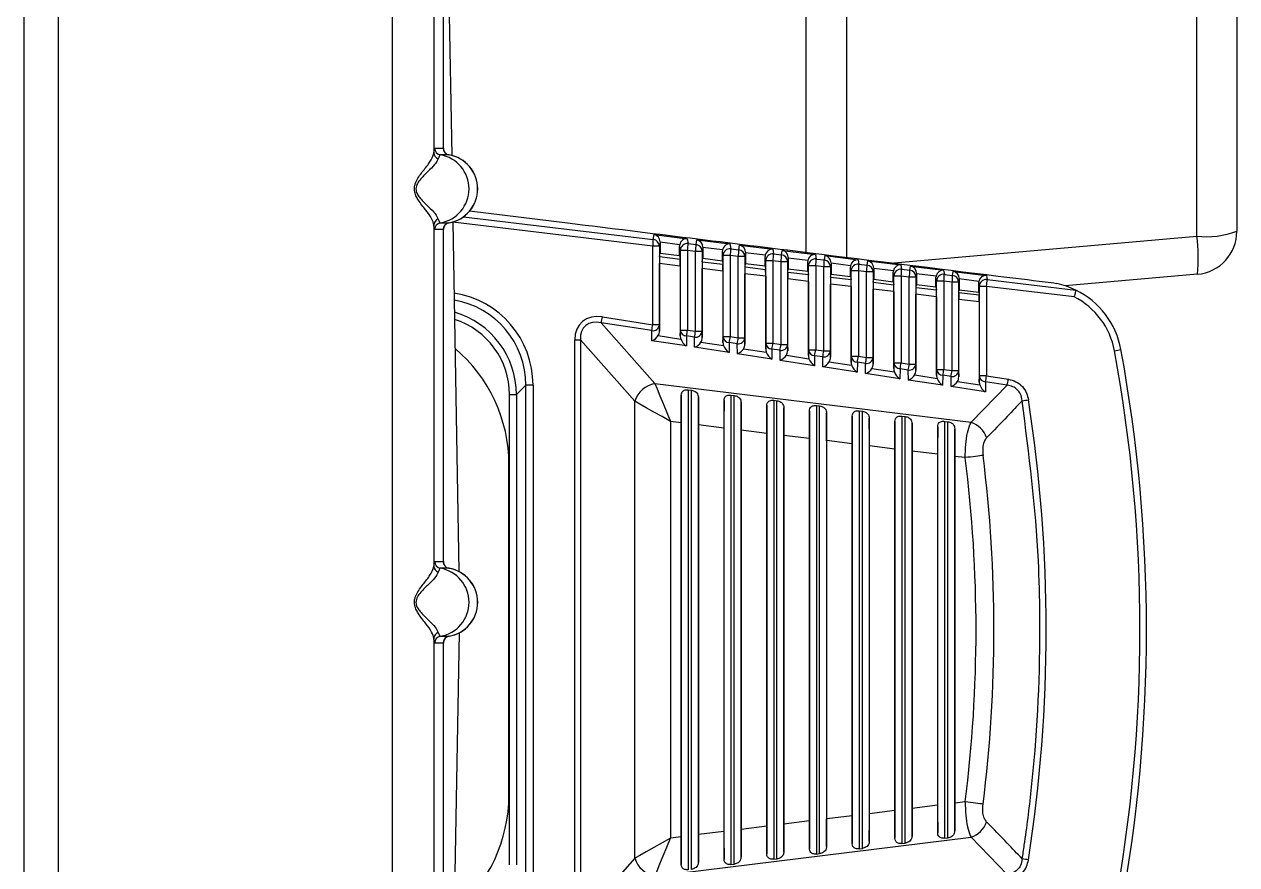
# Model space of a CAD drawing. Extents: x 7 to 135, y 3 to 97.
# Drawn here: x 60.653 to 62.412, y 41.176 to 42.396 of the extents above; entities that cross this region are included whole.
import ezdxf

# ---------------------------------------------------------------- set-up
doc = ezdxf.new("R2010")
doc.units = 0
doc.header["$MEASUREMENT"] = 0
doc.layers.add('OBJECT', color=7, linetype='CONTINUOUS')

msp = doc.modelspace()

# ---------------------------------------------------------------- linework, layer by layer
at = {"layer": 'OBJECT'}
for p, q in [((60.6532, 39.8864), (60.6532, 43.2274)), ((61.8462, 43.1768), (61.8462, 42.0571)), ((62.3542, 42.0881), (62.3542, 43.1768)), ((62.4124, 43.1838), (62.4124, 42.0952)), ((61.7874, 42.0644), (61.7874, 42.9969)), ((61.2659, 42.6281), (61.2733, 42.2054)), ((60.6532, 40.5066), (60.6532, 42.6072)), ((60.7022, 42.6072), (60.7022, 40.5066)), ((61.1876, 40.5066), (61.1876, 42.6072)), ((61.2475, 42.6072), (61.2475, 42.2094)), ((61.2613, 42.216), (61.2613, 42.6072)), ((61.2485, 42.2161), (61.261, 42.2161)), ((61.2693, 42.2062), (61.2568, 42.2062)), ((61.261, 42.2161), (61.2613, 42.216)), ((61.2696, 42.2062), (61.2693, 42.2062)), ((61.2905, 42.1165), (61.5658, 42.0835)), ((61.445, 42.1066), (61.2992, 42.1245)), ((61.2475, 42.1044), (61.2475, 41.6094)), ((61.2485, 42.0977), (61.2475, 42.1044)), ((61.261, 42.0977), (61.2485, 42.0977)), ((61.2568, 42.1076), (61.2693, 42.1076)), ((61.2613, 42.0978), (61.261, 42.0977)), ((61.2613, 41.616), (61.2613, 42.0978)), ((61.2693, 42.1076), (61.2696, 42.1076)), ((61.275, 42.1089), (61.2838, 41.6014)), ((61.5652, 42.0735), (61.275, 42.1084)), ((61.5658, 42.0835), (61.567, 42.0905)), ((61.567, 42.0905), (61.6151, 42.0846)), ((61.5757, 42.0801), (61.5746, 42.0735)), ((61.6151, 42.0846), (61.6163, 42.0774)), ((61.6279, 42.076), (61.629, 42.0829)), ((61.629, 42.0829), (61.6771, 42.077)), ((61.9096, 42.0492), (62.3542, 42.0881)), ((61.5652, 41.9597), (61.5652, 42.0735)), ((61.5746, 42.0735), (61.5652, 42.0735)), ((61.5746, 42.0735), (61.5746, 41.9597)), ((61.5748, 42.0585), (61.5757, 42.0637)), ((61.5757, 42.0794), (61.5757, 42.0637)), ((61.6041, 42.0759), (61.5757, 42.0794)), ((61.5757, 42.0637), (61.604, 42.0603)), ((61.6051, 42.0675), (61.604, 42.0741)), ((61.604, 42.0603), (61.604, 42.0741)), ((61.6156, 42.0675), (61.6051, 42.0675)), ((61.6051, 41.952), (61.6051, 42.0675)), ((61.6156, 42.0675), (61.6156, 41.952)), ((61.6272, 42.0661), (61.6156, 42.0675)), ((61.6163, 42.0774), (61.6279, 42.076)), ((61.6272, 41.9502), (61.6272, 42.0661)), ((61.6367, 42.0661), (61.6272, 42.0661)), ((61.6377, 42.0724), (61.6367, 42.0661)), ((61.6367, 42.0661), (61.6367, 41.9502)), ((61.6377, 42.0717), (61.6377, 42.0561)), ((61.6661, 42.0683), (61.6377, 42.0717)), ((61.667, 42.0601), (61.666, 42.0665)), ((61.666, 42.0526), (61.666, 42.0665)), ((61.6771, 42.077), (61.6782, 42.07)), ((61.6782, 42.07), (61.6899, 42.0686)), ((61.6899, 42.0686), (61.691, 42.0753)), ((61.691, 42.0753), (61.7391, 42.0694)), ((61.6997, 42.0648), (61.6987, 42.0587)), ((61.6997, 42.0641), (61.6997, 42.0485)), ((61.7281, 42.0606), (61.6997, 42.0641)), ((61.7391, 42.0694), (61.7402, 42.0625)), ((61.7402, 42.0625), (61.7519, 42.0611)), ((61.7519, 42.0611), (61.753, 42.0676)), ((61.753, 42.0676), (61.8011, 42.0617)), ((61.5748, 42.0585), (61.6048, 42.0549)), ((61.5748, 41.9506), (61.5748, 42.0485)), ((61.6049, 42.0449), (61.5748, 42.0485)), ((61.604, 42.0603), (61.6048, 42.0549)), ((61.6049, 42.0449), (61.6049, 41.9435)), ((61.6369, 42.0511), (61.6377, 42.0561)), ((61.6369, 42.0511), (61.6668, 42.0475)), ((61.6377, 42.0561), (61.666, 42.0526)), ((61.666, 42.0526), (61.6668, 42.0475)), ((61.667, 41.9425), (61.667, 42.0601)), ((61.6776, 42.0601), (61.667, 42.0601)), ((61.6776, 42.0601), (61.6776, 41.9425)), ((61.6892, 42.0587), (61.6776, 42.0601)), ((61.6892, 41.9407), (61.6892, 42.0587)), ((61.6987, 42.0587), (61.6892, 42.0587)), ((61.6987, 42.0587), (61.6987, 41.9407)), ((61.6989, 42.0436), (61.6997, 42.0485)), ((61.6997, 42.0485), (61.728, 42.045)), ((61.729, 42.0526), (61.728, 42.0589)), ((61.728, 42.045), (61.728, 42.0589)), ((61.728, 42.045), (61.7288, 42.04)), ((61.729, 41.933), (61.729, 42.0526)), ((61.7395, 42.0526), (61.729, 42.0526)), ((61.7395, 42.0526), (61.7395, 41.933)), ((61.7512, 42.0512), (61.7395, 42.0526)), ((61.7512, 41.9312), (61.7512, 42.0512)), ((61.7607, 42.0512), (61.7512, 42.0512)), ((61.7617, 42.0572), (61.7607, 42.0512)), ((61.7607, 42.0512), (61.7607, 41.9312)), ((61.7617, 42.0565), (61.7617, 42.0409)), ((61.7901, 42.053), (61.7617, 42.0565)), ((61.791, 42.0452), (61.79, 42.0513)), ((61.79, 42.0374), (61.79, 42.0513)), ((61.791, 41.9234), (61.791, 42.0452)), ((61.8015, 42.0452), (61.791, 42.0452)), ((61.8011, 42.0617), (61.8022, 42.0551)), ((61.8015, 42.0452), (61.8015, 41.9234)), ((61.8133, 42.0438), (61.8015, 42.0452)), ((61.8022, 42.0551), (61.814, 42.0537)), ((61.814, 42.0537), (61.815, 42.06)), ((61.815, 42.06), (61.8631, 42.0541)), ((61.8237, 42.0496), (61.8227, 42.0438)), ((61.8237, 42.0489), (61.8237, 42.0333)), ((61.8521, 42.0454), (61.8237, 42.0489)), ((61.8631, 42.0541), (61.8642, 42.0477)), ((61.8642, 42.0477), (61.876, 42.0462)), ((61.876, 42.0462), (61.877, 42.0524)), ((61.877, 42.0524), (61.9251, 42.0465)), ((61.9251, 42.0465), (61.9261, 42.0402)), ((61.938, 42.0388), (61.939, 42.0448)), ((61.939, 42.0448), (61.9871, 42.0389)), ((61.6368, 41.9411), (61.6368, 42.0411)), ((61.6669, 42.0375), (61.6368, 42.0411)), ((61.6669, 42.0375), (61.6669, 41.934)), ((61.6988, 41.9316), (61.6988, 42.0336)), ((61.7289, 42.03), (61.6988, 42.0336)), ((61.6989, 42.0436), (61.7288, 42.04)), ((61.7289, 42.03), (61.7289, 41.9245)), ((61.7609, 42.0362), (61.7617, 42.0409)), ((61.7609, 42.0362), (61.7908, 42.0326)), ((61.7617, 42.0409), (61.79, 42.0374)), ((61.79, 42.0374), (61.7908, 42.0326)), ((61.8133, 41.9216), (61.8133, 42.0438)), ((61.8227, 42.0438), (61.8133, 42.0438)), ((61.8227, 42.0438), (61.8227, 41.9216)), ((61.823, 42.0287), (61.8237, 42.0333)), ((61.823, 42.0287), (61.8527, 42.0252)), ((61.8237, 42.0333), (61.852, 42.0298)), ((61.8529, 42.0377), (61.852, 42.0437)), ((61.852, 42.0298), (61.852, 42.0437)), ((61.852, 42.0298), (61.8527, 42.0252)), ((61.8529, 41.9139), (61.8529, 42.0377)), ((61.8635, 42.0377), (61.8529, 42.0377)), ((61.8635, 42.0377), (61.8635, 41.9139)), ((61.8753, 42.0363), (61.8635, 42.0377)), ((61.8753, 41.9121), (61.8753, 42.0363)), ((61.8848, 42.0363), (61.8753, 42.0363)), ((61.8857, 42.042), (61.8848, 42.0363)), ((61.8848, 42.0363), (61.8848, 41.9121)), ((61.8857, 42.0413), (61.8857, 42.0257)), ((61.9141, 42.0378), (61.8857, 42.0413)), ((61.9149, 42.0303), (61.914, 42.0361)), ((61.914, 42.0222), (61.914, 42.0361)), ((61.9254, 42.0303), (61.9149, 42.0303)), ((61.9149, 41.9044), (61.9149, 42.0303)), ((61.9254, 42.0303), (61.9254, 41.9044)), ((61.9373, 42.0289), (61.9254, 42.0303)), ((61.9261, 42.0402), (61.938, 42.0388)), ((61.9373, 41.9026), (61.9373, 42.0289)), ((61.9468, 42.0289), (61.9373, 42.0289)), ((61.9477, 42.0344), (61.9468, 42.0289)), ((61.9468, 42.0289), (61.9468, 41.9026)), ((61.9477, 42.0337), (61.9477, 42.0181)), ((61.9761, 42.0302), (61.9477, 42.0337)), ((61.9769, 42.0229), (61.976, 42.0285)), ((61.976, 42.0146), (61.976, 42.0285)), ((61.9871, 42.0389), (61.9881, 42.0328)), ((61.9881, 42.0328), (62, 42.0314)), ((62, 42.0314), (62.001, 42.0372)), ((62.001, 42.0372), (62.0491, 42.0313)), ((62.0491, 42.0313), (62.0501, 42.0253)), ((62.3553, 42.0329), (62.1633, 42.0161)), ((61.7609, 41.922), (61.7609, 42.0262)), ((61.7908, 42.0226), (61.7609, 42.0262)), ((61.7908, 42.0226), (61.7908, 41.915)), ((61.8229, 41.9125), (61.8229, 42.0187)), ((61.8528, 42.0152), (61.8229, 42.0187)), ((61.8528, 42.0152), (61.8528, 41.9055)), ((61.8849, 41.903), (61.8849, 42.0113)), ((61.9148, 42.0077), (61.8849, 42.0113)), ((61.885, 42.0213), (61.8857, 42.0257)), ((61.885, 42.0213), (61.9147, 42.0177)), ((61.8857, 42.0257), (61.914, 42.0222)), ((61.914, 42.0222), (61.9147, 42.0177)), ((61.947, 42.0138), (61.9477, 42.0181)), ((61.947, 42.0138), (61.9767, 42.0103)), ((61.9477, 42.0181), (61.976, 42.0146)), ((61.976, 42.0146), (61.9767, 42.0103)), ((61.9769, 41.8949), (61.9769, 42.0229)), ((61.9874, 42.0229), (61.9769, 42.0229)), ((61.9874, 42.0229), (61.9874, 41.8949)), ((61.9994, 42.0214), (61.9874, 42.0229)), ((61.9994, 41.8931), (61.9994, 42.0214)), ((62.0088, 42.0214), (61.9994, 42.0214)), ((62.0097, 42.0268), (62.0088, 42.0214)), ((62.0088, 42.0214), (62.0088, 41.8931)), ((62.009, 42.0064), (62.0097, 42.0104)), ((62.0097, 42.0261), (62.0097, 42.0104)), ((62.0381, 42.0226), (62.0097, 42.0261)), ((62.0097, 42.0104), (62.038, 42.007)), ((62.0389, 42.0154), (62.038, 42.0208)), ((62.038, 42.007), (62.038, 42.0208)), ((62.0494, 42.0154), (62.0389, 42.0154)), ((62.0389, 41.8854), (62.0389, 42.0154)), ((62.0494, 42.0154), (62.0494, 41.8854)), ((62.1764, 42.0002), (62.0494, 42.0154)), ((62.0501, 42.0253), (62.1788, 42.0099)), ((62.1788, 42.0099), (62.1787, 42.0099)), ((61.9148, 42.0077), (61.9148, 41.896)), ((61.9469, 41.8935), (61.9469, 42.0039)), ((61.9768, 42.0003), (61.9469, 42.0039)), ((61.9768, 42.0003), (61.9768, 41.8864)), ((62.009, 42.0064), (62.0386, 42.0029)), ((62.009, 41.884), (62.009, 41.9964)), ((62.0387, 41.9928), (62.009, 41.9964)), ((62.038, 42.007), (62.0386, 42.0029)), ((62.0387, 41.9928), (62.0387, 41.8769)), ((61.5636, 41.9511), (61.4904, 41.9624)), ((61.4904, 41.9624), (61.5682, 41.8744)), ((61.4919, 41.971), (61.5652, 41.9597)), ((61.5746, 41.9597), (61.5652, 41.9597)), ((61.5746, 41.9597), (61.5748, 41.9506)), ((61.5638, 41.9365), (61.5636, 41.9511)), ((61.5729, 41.944), (61.6057, 41.9389)), ((61.6049, 41.9435), (61.6051, 41.952)), ((61.6051, 41.952), (61.6156, 41.952)), ((61.614, 41.9434), (61.6138, 41.9289)), ((61.6256, 41.9416), (61.614, 41.9434)), ((61.6156, 41.952), (61.6272, 41.9502)), ((61.6258, 41.927), (61.6256, 41.9416)), ((61.6272, 41.9502), (61.6367, 41.9502)), ((61.6367, 41.9502), (61.6368, 41.9411)), ((61.6669, 41.934), (61.667, 41.9425)), ((61.667, 41.9425), (61.6776, 41.9425)), ((61.6776, 41.9425), (61.6892, 41.9407)), ((61.6892, 41.9407), (61.6987, 41.9407)), ((61.6987, 41.9407), (61.6988, 41.9316)), ((61.4519, 41.096), (61.4519, 41.938)), ((61.4519, 41.938), (61.46, 41.938)), ((61.46, 41.938), (61.46, 41.096)), ((61.539, 41.8486), (61.46, 41.938)), ((61.6138, 41.9289), (61.5638, 41.9365)), ((61.6758, 41.9193), (61.6258, 41.927)), ((61.6349, 41.9344), (61.6677, 41.9294)), ((61.676, 41.9339), (61.6758, 41.9193)), ((61.6876, 41.9321), (61.676, 41.9339)), ((61.6879, 41.9175), (61.6876, 41.9321)), ((61.697, 41.9249), (61.7297, 41.9199)), ((61.7289, 41.9245), (61.729, 41.933)), ((61.729, 41.933), (61.7395, 41.933)), ((61.7379, 41.9244), (61.7377, 41.9098)), ((61.7497, 41.9226), (61.7379, 41.9244)), ((61.7395, 41.933), (61.7512, 41.9312)), ((61.7499, 41.908), (61.7497, 41.9226)), ((61.7512, 41.9312), (61.7607, 41.9312)), ((61.7607, 41.9312), (61.7609, 41.922)), ((61.7908, 41.915), (61.791, 41.9234)), ((61.791, 41.9234), (61.8015, 41.9234)), ((61.8015, 41.9234), (61.8133, 41.9216)), ((61.8133, 41.9216), (61.8227, 41.9216)), ((61.8227, 41.9216), (61.8229, 41.9125)), ((61.7377, 41.9098), (61.6879, 41.9175)), ((61.7997, 41.9003), (61.7499, 41.908)), ((61.759, 41.9154), (61.7917, 41.9104)), ((61.7999, 41.9148), (61.7997, 41.9003)), ((61.8117, 41.913), (61.7999, 41.9148)), ((61.8119, 41.8984), (61.8117, 41.913)), ((61.821, 41.9059), (61.8536, 41.9009)), ((61.8528, 41.9055), (61.8529, 41.9139)), ((61.8529, 41.9139), (61.8635, 41.9139)), ((61.8619, 41.9053), (61.8617, 41.8908)), ((61.8737, 41.9035), (61.8619, 41.9053)), ((61.8635, 41.9139), (61.8753, 41.9121)), ((61.8753, 41.9121), (61.8848, 41.9121)), ((61.8848, 41.9121), (61.8849, 41.903)), ((61.9148, 41.896), (61.9149, 41.9044)), ((61.9149, 41.9044), (61.9254, 41.9044)), ((61.9254, 41.9044), (61.9373, 41.9026)), ((61.8617, 41.8908), (61.8119, 41.8984)), ((61.8739, 41.8889), (61.8737, 41.9035)), ((61.9236, 41.8813), (61.8739, 41.8889)), ((61.8831, 41.8964), (61.9156, 41.8914)), ((61.9239, 41.8958), (61.9236, 41.8813)), ((61.9357, 41.894), (61.9239, 41.8958)), ((61.936, 41.8794), (61.9357, 41.894)), ((61.9373, 41.9026), (61.9468, 41.9026)), ((61.9451, 41.8868), (61.9776, 41.8819)), ((61.9468, 41.9026), (61.9469, 41.8935)), ((61.9768, 41.8864), (61.9769, 41.8949)), ((61.9769, 41.8949), (61.9874, 41.8949)), ((61.9874, 41.8949), (61.9994, 41.8931)), ((61.9994, 41.8931), (62.0088, 41.8931)), ((62.0088, 41.8931), (62.009, 41.884)), ((61.3809, 41.872), (61.3672, 41.8583)), ((61.3914, 41.872), (61.3809, 41.872)), ((61.3809, 41.162), (61.3809, 41.872)), ((61.3914, 41.872), (61.3914, 41.162)), ((61.5682, 41.8744), (62.0269, 41.8181)), ((61.9856, 41.8718), (61.936, 41.8794)), ((61.9858, 41.8863), (61.9856, 41.8718)), ((61.9978, 41.8845), (61.9858, 41.8863)), ((61.998, 41.8699), (61.9978, 41.8845)), ((62.0476, 41.8623), (61.998, 41.8699)), ((62.0071, 41.8773), (62.0395, 41.8723)), ((62.0269, 41.8181), (62.0794, 41.8719)), ((62.0387, 41.8769), (62.0389, 41.8854)), ((62.0494, 41.8854), (62.0389, 41.8854)), ((62.0478, 41.8768), (62.0476, 41.8623)), ((62.0794, 41.8719), (62.0478, 41.8768)), ((62.0494, 41.8854), (62.081, 41.8805)), ((61.3572, 41.8583), (61.3672, 41.8583)), ((61.3572, 41.1757), (61.3572, 41.8583)), ((61.3672, 41.8583), (61.3672, 41.1757)), ((61.6065, 41.1766), (61.6065, 41.8574)), ((61.6165, 41.8652), (61.6212, 41.8646)), ((61.6165, 41.8652), (61.6165, 41.1688)), ((61.6212, 41.1693), (61.6212, 41.8646)), ((61.6312, 41.8544), (61.6312, 41.1796)), ((61.6785, 41.8576), (61.6832, 41.857)), ((61.6785, 41.8576), (61.6785, 41.1764)), ((61.6832, 41.177), (61.6832, 41.857)), ((61.539, 41.1854), (61.539, 41.8486)), ((61.6685, 41.1842), (61.6685, 41.8498)), ((61.6932, 41.8468), (61.6932, 41.1872)), ((61.7305, 41.1918), (61.7305, 41.8422)), ((61.7405, 41.85), (61.7452, 41.8494)), ((61.7405, 41.85), (61.7405, 41.184)), ((61.7452, 41.1846), (61.7452, 41.8494)), ((61.7552, 41.8392), (61.7552, 41.1948)), ((61.7925, 41.1994), (61.7925, 41.8346)), ((61.8025, 41.8424), (61.8072, 41.8418)), ((61.8025, 41.8424), (61.8025, 41.1916)), ((61.8072, 41.1922), (61.8072, 41.8418)), ((61.8645, 41.8348), (61.8692, 41.8342)), ((61.8645, 41.8348), (61.8645, 41.1992)), ((61.8692, 41.1998), (61.8692, 41.8342)), ((61.6064, 41.8174), (61.591, 41.8192)), ((61.591, 41.8192), (61.591, 41.2147)), ((61.6064, 41.8174), (61.6064, 41.2166)), ((61.8172, 41.8316), (61.8172, 41.2024)), ((61.8545, 41.207), (61.8545, 41.827)), ((61.8792, 41.8239), (61.8792, 41.21)), ((61.9165, 41.2146), (61.9165, 41.8194)), ((61.9265, 41.8272), (61.9312, 41.8266)), ((61.9265, 41.8272), (61.9265, 41.2068)), ((61.9312, 41.2074), (61.9312, 41.8266)), ((61.9412, 41.8163), (61.9412, 41.2177)), ((61.9885, 41.8195), (61.9932, 41.819)), ((61.9885, 41.8195), (61.9885, 41.2144)), ((61.9932, 41.215), (61.9932, 41.819)), ((61.6684, 41.8098), (61.6314, 41.8143)), ((61.6314, 41.2197), (61.6314, 41.8143)), ((61.6684, 41.8098), (61.6684, 41.2242)), ((61.7304, 41.8021), (61.6934, 41.8067)), ((61.6934, 41.2273), (61.6934, 41.8067)), ((61.7304, 41.8021), (61.7304, 41.2318)), ((61.7924, 41.7945), (61.7554, 41.7991)), ((61.7554, 41.2349), (61.7554, 41.7991)), ((61.9785, 41.2222), (61.9785, 41.8118)), ((62.0032, 41.8087), (62.0032, 41.2253)), ((61.7924, 41.7945), (61.7924, 41.2395)), ((61.8544, 41.7869), (61.8174, 41.7915)), ((61.8174, 41.2425), (61.8174, 41.7915)), ((61.8544, 41.7869), (61.8544, 41.2471)), ((61.9164, 41.7793), (61.8794, 41.7838)), ((61.8794, 41.2501), (61.8794, 41.7838)), ((61.9164, 41.7793), (61.9164, 41.2547)), ((61.9784, 41.7717), (61.9414, 41.7762)), ((61.9414, 41.2578), (61.9414, 41.7762)), ((61.9784, 41.7717), (61.9784, 41.2623)), ((62.0184, 41.7668), (62.0034, 41.7686)), ((62.0034, 41.2654), (62.0034, 41.7686)), ((61.3564, 41.277), (61.3564, 41.757)), ((61.2485, 41.6161), (61.261, 41.6161)), ((61.2693, 41.6062), (61.2568, 41.6062)), ((61.261, 41.6161), (61.2613, 41.616)), ((61.2696, 41.6062), (61.2693, 41.6062)), ((61.2475, 41.5044), (61.2475, 41.0094)), ((61.2485, 41.4977), (61.2475, 41.5044)), ((61.2568, 41.5076), (61.2693, 41.5076)), ((61.2693, 41.5076), (61.2696, 41.5076)), ((61.2757, 41.0047), (61.2845, 41.5127)), ((61.261, 41.4977), (61.2485, 41.4977)), ((61.2613, 41.4978), (61.261, 41.4977)), ((61.2613, 41.016), (61.2613, 41.4978)), ((61.9164, 41.2547), (61.8794, 41.2501)), ((61.9784, 41.2623), (61.9414, 41.2578)), ((62.0184, 41.2672), (62.0034, 41.2654)), ((61.7924, 41.2395), (61.7554, 41.2349)), ((61.8544, 41.2471), (61.8174, 41.2425)), ((61.6684, 41.2242), (61.6314, 41.2197)), ((61.7304, 41.2318), (61.6934, 41.2273)), ((61.5682, 41.1596), (62.0269, 41.2159)), ((61.6064, 41.2166), (61.591, 41.2147)), ((61.9265, 41.2068), (61.9312, 41.2074)), ((61.9885, 41.2144), (61.9932, 41.215)), ((62.0269, 41.2159), (62.0794, 41.162)), ((61.539, 41.1854), (61.46, 41.096)), ((61.7405, 41.184), (61.7452, 41.1846)), ((61.8025, 41.1916), (61.8072, 41.1922)), ((61.8645, 41.1992), (61.8692, 41.1998)), ((61.6785, 41.1764), (61.6832, 41.177))]:
    msp.add_line(p, q, dxfattribs=at)
at = {"layer": 'OBJECT', "flags": 128}
for points in [[(61.5682, 41.8744), (61.5714, 41.8666), (61.5755, 41.8567), (61.5803, 41.8452), (61.5855, 41.8325), (61.591, 41.8192)], [(61.591, 41.8192), (61.5785, 41.8263), (61.5666, 41.833), (61.5557, 41.8392), (61.5464, 41.8444), (61.539, 41.8486)], [(62.0442, 41.77), (62.042, 41.7697), (62.0394, 41.7694), (62.0365, 41.769), (62.0333, 41.7686), (62.0298, 41.7682), (62.0261, 41.7677), (62.0223, 41.7673), (62.0184, 41.7668)], [(62.0442, 41.264), (62.042, 41.2642), (62.0394, 41.2646), (62.0365, 41.2649), (62.0333, 41.2653), (62.0298, 41.2658), (62.0261, 41.2662), (62.0223, 41.2667), (62.0184, 41.2672)], [(61.591, 41.2147), (61.5785, 41.2077), (61.5666, 41.2009), (61.5557, 41.1948), (61.5464, 41.1895), (61.539, 41.1854)], [(61.5682, 41.1596), (61.5714, 41.1674), (61.5755, 41.1773), (61.5803, 41.1888), (61.5855, 41.2015), (61.591, 41.2147)]]:
    msp.add_lwpolyline(points, dxfattribs=at)
at = {"layer": 'OBJECT'}
for centre, radius, start, end in [((61.2571, 42.2096), 0.00955, 181.2557, 249.7855), ((61.2585, 42.2161), 0.01, 179.9948, 260.4052), ((61.2485, 42.1569), 0.05, 279.6019, 80.3981), ((61.271, 42.2161), 0.01, 179.9954, 260.4006), ((61.261, 42.1569), 0.05, 279.6011, 80.3989), ((61.2611, 42.1569), 0.05, 279.7317, 80.2565), ((61.2571, 42.1042), 0.00955, 110.2155, 178.7433), ((61.2585, 42.0977), 0.01, 99.5961, 180.0048), ((61.271, 42.0977), 0.01, 99.6007, 180.0042), ((61.5122, 42.0822), 0.0537, 350.7111, 1.3257), ((61.5646, 42.0735), 0.01, 0.0605, 83.0236), ((62.3679, 42.2188), 0.1313, 264.0378, 289.8055), ((62.1342, 42.0562), 0.2224, 353.9958, 8.2604), ((62.3499, 42.0952), 0.0625, 275, 0), ((61.6151, 42.0675), 0.01, 83.0135, 179.9177), ((61.5626, 42.0762), 0.0537, 350.7111, 1.3257), ((61.5742, 42.0748), 0.0537, 350.7129, 1.3307), ((61.6267, 42.0661), 0.01, 0.0622, 83.0257), ((61.677, 42.06), 0.01, 83.0104, 179.9238), ((61.6246, 42.0687), 0.0537, 350.7126, 1.3309), ((61.6362, 42.0673), 0.0537, 350.7125, 1.3309), ((61.6887, 42.0586), 0.01, 0.0631, 83.0257), ((61.739, 42.0526), 0.01, 83.0094, 179.9218), ((61.6864, 42.0613), 0.0538, 350.7201, 1.3166), ((61.6982, 42.0599), 0.0537, 350.7111, 1.3257), ((61.7507, 42.0512), 0.01, 0.0581, 83.026), ((61.801, 42.0452), 0.01, 83.0119, 179.9185), ((61.7485, 42.0539), 0.0537, 350.711, 1.3256), ((61.7603, 42.0524), 0.0537, 350.7111, 1.3257), ((61.8127, 42.0438), 0.01, 0.0605, 83.0236), ((61.8629, 42.0377), 0.01, 83.0088, 179.9246), ((61.8105, 42.0464), 0.0537, 350.7125, 1.3309), ((61.8223, 42.045), 0.0537, 350.7129, 1.3307), ((61.8748, 42.0363), 0.01, 0.0622, 83.0257), ((61.9249, 42.0303), 0.01, 83.0088, 179.9216), ((61.8724, 42.039), 0.0537, 350.711, 1.3256), ((61.8843, 42.0375), 0.0537, 350.7125, 1.3309), ((61.9368, 42.0289), 0.01, 0.0631, 83.0257), ((61.9869, 42.0229), 0.01, 83.0088, 179.9246), ((61.9344, 42.0315), 0.0537, 350.711, 1.3256), ((61.9464, 42.0301), 0.0537, 350.711, 1.3256), ((61.9988, 42.0214), 0.01, 0.0649, 83.0238), ((62.0489, 42.0154), 0.01, 83.0104, 179.9229), ((61.9964, 42.0241), 0.0537, 350.7125, 1.3309), ((62.1263, 41.902), 0.12, 64.0782, 77.8929), ((62.1263, 41.902), 0.12, 10.4137, 64.0782), ((62.1268, 41.902), 0.11, 10.4137, 63.2137), ((61.3795, 41.9872), 0.1137, 347.3667, 351.7739), ((61.4529, 41.976), 0.1134, 347.3586, 351.7744), ((61.5651, 41.9606), 0.0096, 261.0474, 354.6857), ((61.6143, 41.9527), 0.00928, 184.1972, 268.0792), ((61.5036, 41.9682), 0.1131, 347.353, 351.78), ((61.5149, 41.9664), 0.1134, 347.3579, 351.7747), ((61.6271, 41.9511), 0.0096, 261.0457, 354.6865), ((61.6763, 41.9431), 0.00928, 184.1892, 268.0871), ((61.565, 41.9588), 0.1137, 347.3641, 351.7689), ((61.5763, 41.957), 0.1141, 347.3721, 351.7605), ((61.6891, 41.9416), 0.0096, 261.0457, 354.6865), ((61.1364, 41.757), 0.22, 0, 49.8595), ((61.7383, 41.9336), 0.00928, 184.1949, 268.0814), ((61.6273, 41.9492), 0.1134, 347.3583, 351.7747), ((61.6393, 41.9473), 0.1131, 347.353, 351.78), ((61.7512, 41.932), 0.0096, 261.0439, 354.6892), ((61.8002, 41.9241), 0.00928, 184.1972, 268.0792), ((61.6895, 41.9396), 0.1131, 347.353, 351.78), ((61.701, 41.9379), 0.1134, 347.3583, 351.7747), ((61.8132, 41.9225), 0.0096, 261.0462, 354.687), ((62.1932, 42.162), 0.2437, 279.8755, 282.1051), ((60.0319, 41.517), 2.24, 349.5863, 10.4137), ((60.0314, 41.517), 2.25, 349.5863, 10.4137), ((61.8622, 41.9146), 0.00928, 184.1911, 268.0852), ((61.7509, 41.9302), 0.1137, 347.3641, 351.7689), ((61.763, 41.9283), 0.1134, 347.3583, 351.7747), ((61.8752, 41.913), 0.0096, 261.0462, 354.687), ((61.9242, 41.9051), 0.00928, 184.1939, 268.0824), ((61.8132, 41.9206), 0.1134, 347.3583, 351.7747), ((61.8244, 41.919), 0.1141, 347.3722, 351.7608), ((61.9372, 41.9035), 0.0096, 261.0462, 354.687), ((61.9861, 41.8956), 0.00928, 184.1882, 268.0881), ((61.8749, 41.9112), 0.1137, 347.367, 351.7736), ((61.8874, 41.9093), 0.1131, 347.353, 351.78), ((61.9993, 41.894), 0.0096, 261.0481, 354.6821), ((61.5748, 41.8376), 0.0374, 100.1825, 162.8174), ((62.0481, 41.8861), 0.00928, 184.1939, 268.0824), ((61.9371, 41.9016), 0.1134, 347.358, 351.775), ((61.969, 41.8967), 0.1131, 347.3527, 351.7801), ((61.9939, 42.5888), 0.7471, 278.2521, 278.9562), ((62.0155, 41.7839), 0.036, 19.3274, 71.5394), ((60.0314, 41.517), 2.0027, 352.8353, 7.1647), ((60.0314, 41.517), 2.0287, 352.8353, 7.1647), ((61.2571, 41.6096), 0.00955, 181.2559, 249.7853), ((61.2585, 41.6161), 0.01, 179.9954, 260.4037), ((61.2485, 41.5569), 0.05, 279.6019, 80.3981), ((61.271, 41.6161), 0.01, 179.996, 260.3991), ((61.261, 41.5569), 0.05, 279.6011, 80.3989), ((61.2611, 41.5569), 0.05, 279.7317, 80.2565), ((61.2571, 41.5042), 0.00955, 110.215, 178.7438), ((61.2585, 41.4977), 0.01, 99.5954, 180.0055), ((61.271, 41.4977), 0.01, 99.6, 180.0049), ((61.1364, 41.277), 0.22, 309.8996, 0), ((62.0155, 41.2501), 0.036, 288.4607, 340.6725), ((61.5748, 41.1964), 0.0374, 197.1828, 259.8172), ((61.9941, 40.4465), 0.7457, 81.0431, 81.7486)]:
    msp.add_arc(centre, radius, start, end, dxfattribs=at)
for centre, major_axis, ratio, start_param, end_param in [((61.5658, 42.0806), (-0.00613, 0.00821), 0.948914, 4.045717, 5.494053), ((61.5758, 42.0793), (0, 0.0101), 0.008662, 1.499632, 1.569733), ((61.6139, 42.0747), (0.00707, 0.00734), 0.946913, 0.670393, 2.18883), ((61.6278, 42.073), (-0.00613, 0.00821), 0.948914, 4.045717, 5.494053), ((61.614, 42.0741), (-0.0016, 0.00989), 0.998514, 1.236067, 1.409966), ((61.6378, 42.0717), (0, 0.0101), 0.008662, 1.499632, 1.569733), ((61.676, 42.0665), (-0.0016, 0.00989), 0.998514, 1.236067, 1.409966), ((61.6759, 42.0671), (0.00707, 0.00734), 0.946913, 0.670393, 2.18883), ((61.6898, 42.0653), (-0.00613, 0.00821), 0.948914, 4.045717, 5.494053), ((61.6998, 42.0641), (0, 0.0101), 0.008662, 1.499632, 1.569733), ((61.7379, 42.0594), (0.00707, 0.00734), 0.946913, 0.670393, 2.18883), ((61.7518, 42.0577), (-0.00613, 0.00821), 0.948914, 4.045717, 5.494053), ((61.5749, 42.0484), (0, 0.0101), 0.00868, 0.05139, 1.563472), ((61.6048, 42.0449), (0, 0.0101), 0.008673, 4.717631, 6.229713), ((61.6369, 42.041), (0, 0.0101), 0.00868, 0.05139, 1.563472), ((61.6668, 42.0374), (0, 0.0101), 0.008673, 4.717631, 6.229713), ((61.738, 42.0589), (-0.0016, 0.00989), 0.998514, 1.236067, 1.409966), ((61.7618, 42.0565), (0, 0.0101), 0.008662, 1.499632, 1.569733), ((61.8, 42.0513), (-0.0016, 0.00989), 0.998514, 1.236067, 1.409966), ((61.7999, 42.0518), (0.00707, 0.00734), 0.946913, 0.670393, 2.18883), ((61.8138, 42.0501), (-0.00613, 0.00821), 0.948914, 4.045717, 5.494053), ((61.8238, 42.0489), (0, 0.0101), 0.008662, 1.499632, 1.569733), ((61.862, 42.0437), (-0.0016, 0.00989), 0.998514, 1.236067, 1.409966), ((61.8619, 42.0442), (0.00707, 0.00734), 0.946913, 0.670393, 2.18883), ((61.8758, 42.0425), (-0.00613, 0.00821), 0.948914, 4.045717, 5.494053), ((61.9239, 42.0366), (0.00707, 0.00734), 0.946913, 0.670393, 2.18883), ((61.9378, 42.0349), (-0.00613, 0.00821), 0.948914, 4.045717, 5.494053), ((61.6989, 42.0336), (0, 0.0101), 0.00868, 0.05139, 1.563472), ((61.7288, 42.03), (0, 0.0101), 0.008673, 4.717631, 6.229713), ((61.7609, 42.0261), (0, 0.0101), 0.00868, 0.05139, 1.563472), ((61.7908, 42.0225), (0, 0.0101), 0.008673, 4.717631, 6.229713), ((61.823, 42.0187), (0, 0.0101), 0.00868, 0.05139, 1.563472), ((61.8858, 42.0413), (0, 0.0101), 0.008662, 1.499632, 1.569733), ((61.924, 42.0361), (-0.0016, 0.00989), 0.998514, 1.236067, 1.409966), ((61.9478, 42.0337), (0, 0.0101), 0.008662, 1.499632, 1.569733), ((61.986, 42.0285), (-0.0016, 0.00989), 0.998514, 1.236067, 1.409966), ((61.9859, 42.029), (0.00707, 0.00734), 0.946913, 0.670393, 2.18883), ((61.9998, 42.0273), (-0.00613, 0.00821), 0.948914, 4.045717, 5.494053), ((62.0479, 42.0214), (0.00707, 0.00734), 0.946913, 0.670393, 2.18883), ((61.8527, 42.0151), (0, 0.0101), 0.008673, 4.717631, 6.229713), ((61.885, 42.0112), (0, 0.0101), 0.00868, 0.05139, 1.563472), ((61.9147, 42.0077), (0, 0.0101), 0.008673, 4.717631, 6.229713), ((61.947, 42.0038), (0, 0.0101), 0.00868, 0.05139, 1.563472), ((61.9767, 42.0002), (0, 0.0101), 0.008673, 4.717631, 6.229713), ((62.0098, 42.0261), (0, 0.0101), 0.008662, 1.499632, 1.569733), ((62.048, 42.0208), (-0.0016, 0.00989), 0.998514, 1.236067, 1.409966), ((61.2565, 41.8716), (0.0387, 0.1299), 0.994537, 5.003442, 6.423141), ((61.2559, 41.8716), (0.0407, 0.1188), 0.993756, 5.043826, 6.446255), ((62.0091, 41.9963), (0, 0.0101), 0.00868, 0.05139, 1.563472), ((62.0386, 41.9928), (0, 0.0101), 0.008673, 4.717631, 6.229713), ((61.2418, 41.8574), (0.089, 0.089), 0.993631, 5.501585, 6.784689), ((61.4995, 41.9233), (-0.0379, 0.0395), 0.729911, 5.521785, 6.933311), ((61.2418, 41.8574), (0.0819, 0.0819), 0.992433, 5.501585, 6.758055), ((61.499, 41.9233), (-0.0324, 0.0343), 0.634863, 5.526939, 6.938465), ((61.5648, 41.9451), (0.00883, 0.00769), 0.591833, 4.129844, 5.184255), ((61.5648, 41.951), (-0.0012, 0.0115), 0.861198, 3.973965, 4.591698), ((61.6149, 41.9433), (-0.0009, 0.0115), 0.862782, 1.483987, 1.890248), ((61.6268, 41.9414), (-0.0012, 0.0115), 0.861198, 3.973965, 4.591698), ((61.6148, 41.9375), (-0.00828, 0.00979), 0.557988, 0.993218, 2.04763), ((61.6269, 41.9356), (0.00883, 0.00769), 0.591833, 4.129844, 5.184255), ((61.6769, 41.9338), (-0.0009, 0.0115), 0.862782, 1.483987, 1.890248), ((61.6768, 41.9279), (-0.00828, 0.00979), 0.557988, 0.993218, 2.04763), ((61.6889, 41.9261), (0.00883, 0.00769), 0.591833, 4.129844, 5.184255), ((61.6888, 41.9319), (-0.0012, 0.0115), 0.861198, 3.973965, 4.591698), ((61.7389, 41.9242), (-0.0009, 0.0115), 0.862782, 1.483987, 1.890248), ((61.7508, 41.9224), (-0.0012, 0.0115), 0.861198, 3.973965, 4.591698), ((61.7388, 41.9184), (-0.00828, 0.00979), 0.557988, 0.993218, 2.04763), ((61.7509, 41.9166), (0.00883, 0.00769), 0.591833, 4.129844, 5.184255), ((61.8008, 41.9147), (-0.0009, 0.0115), 0.862782, 1.483987, 1.890248), ((61.8008, 41.9089), (-0.00828, 0.00979), 0.557988, 0.993218, 2.04763), ((61.813, 41.907), (0.00883, 0.00769), 0.591833, 4.129844, 5.184255), ((61.8129, 41.9129), (-0.0012, 0.0115), 0.861198, 3.973965, 4.591698), ((61.8628, 41.9052), (-0.0009, 0.0115), 0.862782, 1.483987, 1.890248), ((61.8627, 41.8994), (-0.00828, 0.00979), 0.557988, 0.993218, 2.04763), ((61.875, 41.8975), (0.00883, 0.00769), 0.591833, 4.129844, 5.184255), ((61.8749, 41.9034), (-0.0012, 0.0115), 0.861198, 3.973965, 4.591698), ((61.9248, 41.8957), (-0.0009, 0.0115), 0.862782, 1.483987, 1.890248), ((61.9247, 41.8899), (-0.00828, 0.00979), 0.557988, 0.993218, 2.04763), ((61.937, 41.888), (0.00883, 0.00769), 0.591833, 4.129844, 5.184255), ((61.9369, 41.8938), (-0.0012, 0.0115), 0.861198, 3.973965, 4.591698), ((61.9868, 41.8862), (-0.0009, 0.0115), 0.862782, 1.483987, 1.890248), ((61.9867, 41.8804), (-0.00828, 0.00979), 0.557988, 0.993218, 2.04763), ((61.999, 41.8785), (0.00883, 0.00769), 0.591833, 4.129844, 5.184255), ((61.999, 41.8843), (-0.0012, 0.0115), 0.861198, 3.973965, 4.591698), ((62.0487, 41.8767), (-0.0009, 0.0115), 0.862782, 1.483987, 1.890248), ((62.0486, 41.8709), (-0.00828, 0.00979), 0.557988, 0.993218, 2.04763), ((61.6069, 41.8173), (0, 0.0605), 0.008662, 0.844802, 1.569733), ((61.6308, 41.8144), (0, 0.0605), 0.008662, 4.711325, 5.436256), ((61.6689, 41.8097), (0, 0.0605), 0.008662, 0.844802, 1.569733), ((61.6928, 41.8067), (0, 0.0605), 0.008662, 4.711325, 5.436256), ((61.7309, 41.8021), (0, 0.0605), 0.008662, 0.844802, 1.569733), ((61.7548, 41.7991), (0, 0.0605), 0.008662, 4.711325, 5.436256), ((61.7929, 41.7945), (0, 0.0605), 0.008662, 0.844802, 1.569733), ((59.9657, 41.517), (2.1703, 0), 0.999535, 6.128671, 6.4377), ((61.8168, 41.7915), (0, 0.0605), 0.008662, 4.711325, 5.436256), ((61.8549, 41.7868), (0, 0.0605), 0.008662, 0.844802, 1.569733), ((61.8788, 41.7839), (0, 0.0605), 0.008662, 4.711325, 5.436256), ((61.9169, 41.7792), (0, 0.0605), 0.008662, 0.844802, 1.569733), ((61.9408, 41.7763), (0, 0.0605), 0.008662, 4.711325, 5.436256), ((61.9789, 41.7716), (0, 0.0605), 0.008662, 0.844802, 1.569733), ((62.0028, 41.7687), (0, 0.0605), 0.008662, 4.711325, 5.436256), ((61.9169, 41.2548), (0, 0.0605), 0.008662, 1.57186, 2.29679), ((61.9408, 41.2577), (0, 0.0605), 0.008662, 3.988522, 4.713453), ((61.9789, 41.2624), (0, 0.0605), 0.008662, 1.57186, 2.29679), ((62.0028, 41.2653), (0, 0.0605), 0.008662, 3.988522, 4.713453), ((61.7929, 41.2395), (0, 0.0605), 0.008662, 1.57186, 2.29679), ((61.8168, 41.2425), (0, 0.0605), 0.008662, 3.988522, 4.713453), ((61.8549, 41.2471), (0, 0.0605), 0.008662, 1.57186, 2.29679), ((61.8788, 41.2501), (0, 0.0605), 0.008662, 3.988522, 4.713453), ((61.6308, 41.2196), (0, 0.0605), 0.008662, 3.988522, 4.713453), ((61.6689, 41.2243), (0, 0.0605), 0.008662, 1.57186, 2.29679), ((61.6928, 41.2272), (0, 0.0605), 0.008662, 3.988522, 4.713453), ((61.7309, 41.2319), (0, 0.0605), 0.008662, 1.57186, 2.29679), ((61.7548, 41.2349), (0, 0.0605), 0.008662, 3.988522, 4.713453), ((61.6069, 41.2167), (0, 0.0605), 0.008662, 1.57186, 2.29679)]:
    msp.add_ellipse(centre, major_axis=major_axis, ratio=ratio, start_param=start_param, end_param=end_param, dxfattribs=at)
for points, knots in [([(61.2475, 42.1044), (61.2468, 42.1073), (61.2453, 42.1134), (61.2361, 42.1257), (61.2269, 42.1371), (61.2212, 42.1469), (61.2191, 42.1533), (61.2191, 42.1594), (61.2207, 42.1657), (61.2259, 42.1755), (61.2353, 42.1871), (61.2449, 42.1998), (61.2467, 42.2062), (61.2475, 42.2094)], [0, 0, 0, 0, 0.12846, 0.265198, 0.392988, 0.437147, 0.483316, 0.514866, 0.54591, 0.602369, 0.724257, 0.859504, 1, 1, 1, 1]), ([(61.2475, 42.2094), (61.2478, 42.2121), (61.2481, 42.216), (61.2484, 42.2161), (61.2485, 42.2161)], [0, 0, 0, 0, 0.6904, 1, 1, 1, 1]), ([(61.2568, 42.2062), (61.2567, 42.2062), (61.2562, 42.2062), (61.2548, 42.2029), (61.2538, 42.2007)], [0, 0, 0, 0, 0.318593, 1, 1, 1, 1]), ([(61.2613, 42.216), (61.2614, 42.2149), (61.2616, 42.2127), (61.2633, 42.2097), (61.2658, 42.2074), (61.2681, 42.2065), (61.2694, 42.2062), (61.2696, 42.2062)], [0, 0, 0, 0, 0.240728, 0.481455, 0.722207, 0.952199, 1, 1, 1, 1]), ([(61.2538, 42.2007), (61.2525, 42.198), (61.2499, 42.1928), (61.2391, 42.1823), (61.229, 42.1727), (61.2231, 42.1644), (61.2214, 42.159), (61.2214, 42.154), (61.2228, 42.1506), (61.2248, 42.147), (61.23, 42.1401), (61.24, 42.1308), (61.2503, 42.1205), (61.2526, 42.1156), (61.2538, 42.1131)], [0, 0, 0, 0, 0.147739, 0.286547, 0.407208, 0.459793, 0.487158, 0.514363, 0.551097, 0.555603, 0.597245, 0.724145, 0.86479, 1, 1, 1, 1]), ([(61.2538, 42.1131), (61.2543, 42.1116), (61.2557, 42.1076), (61.2564, 42.1076), (61.2568, 42.1076)], [0, 0, 0, 0, 0.382888, 1, 1, 1, 1]), ([(61.2696, 42.1076), (61.2694, 42.1076), (61.2681, 42.1073), (61.2658, 42.1064), (61.2633, 42.1041), (61.2616, 42.1011), (61.2614, 42.0989), (61.2613, 42.0978)], [0, 0, 0, 0, 0.047801, 0.277791, 0.518548, 0.759274, 1, 1, 1, 1]), ([(62.1514, 42.0193), (62.1458, 42.02), (62.1173, 42.0236), (61.9979, 42.0383), (61.7682, 42.0668), (61.5611, 42.0923), (61.445, 42.1066)], [0, 0, 0, 0, 0.024147, 0.120739, 0.507103, 1, 1, 1, 1]), ([(62.1788, 42.0099), (62.1788, 42.0097), (62.1788, 42.0094), (62.1784, 42.0076), (62.1778, 42.005), (62.177, 42.0025), (62.1766, 42.0008), (62.1764, 42.0003), (62.1764, 42.0002)], [0, 0, 0, 0, 0.219289, 0.438493, 0.659232, 0.882991, 0.985827, 1, 1, 1, 1]), ([(62.1011, 41.8495), (62.1005, 41.8528), (62.0993, 41.8587), (62.0942, 41.8657), (62.0875, 41.8704), (62.0822, 41.8714), (62.0794, 41.8719)], [0, 0, 0, 0, 0.295332, 0.524713, 0.754446, 1, 1, 1, 1]), ([(62.081, 41.8805), (62.0848, 41.8796), (62.0924, 41.8777), (62.1017, 41.8704), (62.1079, 41.861), (62.1094, 41.8541), (62.1102, 41.8509)], [0, 0, 0, 0, 0.2618859, 0.5244057, 0.7764215, 1, 1, 1, 1]), ([(61.6065, 41.8574), (61.6066, 41.8587), (61.6068, 41.8608), (61.6084, 41.8632), (61.6107, 41.8647), (61.6135, 41.8654), (61.6155, 41.8653), (61.6165, 41.8652)], [0, 0, 0, 0, 0.278297, 0.490794, 0.665976, 0.842111, 1, 1, 1, 1]), ([(61.6212, 41.8646), (61.6222, 41.8644), (61.6242, 41.8641), (61.6269, 41.8628), (61.6293, 41.8607), (61.6309, 41.8579), (61.6311, 41.8555), (61.6312, 41.8544)], [0, 0, 0, 0, 0.161019, 0.32137, 0.497904, 0.763003, 1, 1, 1, 1]), ([(61.6685, 41.8498), (61.6686, 41.8511), (61.6688, 41.8532), (61.6704, 41.8556), (61.6727, 41.8571), (61.6755, 41.8578), (61.6775, 41.8577), (61.6785, 41.8576)], [0, 0, 0, 0, 0.278297, 0.490794, 0.665976, 0.842111, 1, 1, 1, 1]), ([(61.6832, 41.857), (61.6842, 41.8568), (61.6862, 41.8565), (61.6889, 41.8551), (61.6913, 41.8531), (61.6929, 41.8503), (61.6931, 41.8479), (61.6932, 41.8468)], [0, 0, 0, 0, 0.161019, 0.32137, 0.497904, 0.763003, 1, 1, 1, 1]), ([(61.7305, 41.8422), (61.7306, 41.8434), (61.7308, 41.8456), (61.7324, 41.848), (61.7347, 41.8495), (61.7375, 41.8502), (61.7395, 41.8501), (61.7405, 41.85)], [0, 0, 0, 0, 0.278298, 0.490796, 0.665978, 0.842142, 1, 1, 1, 1]), ([(61.7452, 41.8494), (61.7462, 41.8492), (61.7482, 41.8488), (61.7509, 41.8475), (61.7533, 41.8455), (61.7549, 41.8426), (61.7551, 41.8403), (61.7552, 41.8392)], [0, 0, 0, 0, 0.161019, 0.32137, 0.497904, 0.763003, 1, 1, 1, 1]), ([(61.7925, 41.8346), (61.7926, 41.8358), (61.7928, 41.838), (61.7944, 41.8404), (61.7967, 41.8419), (61.7995, 41.8426), (61.8015, 41.8424), (61.8025, 41.8424)], [0, 0, 0, 0, 0.278298, 0.490796, 0.665978, 0.842142, 1, 1, 1, 1]), ([(61.8072, 41.8418), (61.8082, 41.8416), (61.8102, 41.8412), (61.8129, 41.8399), (61.8153, 41.8379), (61.8169, 41.835), (61.8171, 41.8327), (61.8172, 41.8316)], [0, 0, 0, 0, 0.161017, 0.321394, 0.497908, 0.763004, 1, 1, 1, 1]), ([(61.8545, 41.827), (61.8546, 41.8282), (61.8548, 41.8304), (61.8564, 41.8328), (61.8587, 41.8343), (61.8615, 41.835), (61.8635, 41.8348), (61.8645, 41.8348)], [0, 0, 0, 0, 0.278286, 0.490778, 0.665955, 0.842115, 1, 1, 1, 1]), ([(61.8692, 41.8342), (61.8702, 41.834), (61.8722, 41.8336), (61.8749, 41.8323), (61.8773, 41.8303), (61.8789, 41.8274), (61.8791, 41.8251), (61.8792, 41.8239)], [0, 0, 0, 0, 0.161017, 0.321394, 0.497908, 0.763004, 1, 1, 1, 1]), ([(62.1011, 41.8495), (62.0939, 41.8419), (62.0768, 41.824), (62.0595, 41.8061), (62.0495, 41.7958)], [0, 0, 0, 0, 0.422661, 1, 1, 1, 1]), ([(62.1011, 41.1845), (62.1021, 41.1911), (62.1072, 41.2241), (62.1211, 41.3344), (62.1272, 41.4458), (62.1267, 41.557), (62.124, 41.6683), (62.1109, 41.7721), (62.1011, 41.8495)], [0, 0, 0, 0, 0.029968, 0.149857, 0.5, 0.529968, 0.649857, 1, 1, 1, 1]), ([(61.9165, 41.8194), (61.9166, 41.8206), (61.9168, 41.8228), (61.9184, 41.8252), (61.9207, 41.8266), (61.9235, 41.8273), (61.9255, 41.8272), (61.9265, 41.8272)], [0, 0, 0, 0, 0.278286, 0.490778, 0.665955, 0.842115, 1, 1, 1, 1]), ([(61.9312, 41.8266), (61.9322, 41.8264), (61.9342, 41.826), (61.9369, 41.8247), (61.9393, 41.8226), (61.9409, 41.8198), (61.9411, 41.8174), (61.9412, 41.8163)], [0, 0, 0, 0, 0.161017, 0.321394, 0.497908, 0.763004, 1, 1, 1, 1]), ([(61.9785, 41.8118), (61.9786, 41.813), (61.9788, 41.8152), (61.9804, 41.8176), (61.9827, 41.819), (61.9855, 41.8197), (61.9875, 41.8196), (61.9885, 41.8195)], [0, 0, 0, 0, 0.2782865, 0.4907779, 0.6659553, 0.8421147, 1, 1, 1, 1]), ([(61.9932, 41.819), (61.9942, 41.8188), (61.9962, 41.8184), (61.9989, 41.8171), (62.0013, 41.815), (62.0029, 41.8122), (62.0031, 41.8098), (62.0032, 41.8087)], [0, 0, 0, 0, 0.161017, 0.321394, 0.497908, 0.763004, 1, 1, 1, 1]), ([(62.0184, 41.7668), (62.0185, 41.7732), (62.0188, 41.7862), (62.0215, 41.8034), (62.0246, 41.8133), (62.0265, 41.8173), (62.0269, 41.8181)], [0, 0, 0, 0, 0.307399, 0.614924, 0.92065, 1, 1, 1, 1]), ([(62.0495, 41.7958), (62.0483, 41.7943), (62.0459, 41.7911), (62.0439, 41.7835), (62.0436, 41.7761), (62.044, 41.7716), (62.0442, 41.77)], [0, 0, 0, 0, 0.288922, 0.578763, 0.85194, 1, 1, 1, 1]), ([(61.2475, 41.5044), (61.2468, 41.5073), (61.2453, 41.5134), (61.2361, 41.5257), (61.2269, 41.5371), (61.2212, 41.5469), (61.2191, 41.5533), (61.2191, 41.5594), (61.2207, 41.5657), (61.2259, 41.5755), (61.2353, 41.5871), (61.2449, 41.5998), (61.2467, 41.6062), (61.2475, 41.6094)], [0, 0, 0, 0, 0.12846, 0.265198, 0.392989, 0.437148, 0.483317, 0.514866, 0.545911, 0.602369, 0.724257, 0.859505, 1, 1, 1, 1]), ([(61.2475, 41.6094), (61.2478, 41.6121), (61.2481, 41.616), (61.2484, 41.6161), (61.2485, 41.6161)], [0, 0, 0, 0, 0.6904, 1, 1, 1, 1]), ([(61.2568, 41.6062), (61.2567, 41.6062), (61.2562, 41.6062), (61.2548, 41.6029), (61.2538, 41.6007)], [0, 0, 0, 0, 0.318593, 1, 1, 1, 1]), ([(61.2613, 41.616), (61.2614, 41.6149), (61.2616, 41.6127), (61.2633, 41.6097), (61.2658, 41.6074), (61.2681, 41.6065), (61.2694, 41.6062), (61.2696, 41.6062)], [0, 0, 0, 0, 0.240732, 0.481453, 0.722207, 0.952198, 1, 1, 1, 1]), ([(61.2538, 41.6007), (61.2525, 41.598), (61.2499, 41.5928), (61.2391, 41.5823), (61.229, 41.5727), (61.2231, 41.5644), (61.2214, 41.559), (61.2214, 41.554), (61.2228, 41.5506), (61.2248, 41.547), (61.23, 41.5401), (61.24, 41.5308), (61.2503, 41.5205), (61.2526, 41.5156), (61.2538, 41.5131)], [0, 0, 0, 0, 0.147739, 0.286547, 0.407208, 0.459793, 0.487158, 0.514363, 0.551097, 0.555603, 0.597245, 0.724144, 0.86479, 1, 1, 1, 1]), ([(61.2538, 41.5131), (61.2543, 41.5116), (61.2557, 41.5076), (61.2564, 41.5076), (61.2568, 41.5076)], [0, 0, 0, 0, 0.382888, 1, 1, 1, 1]), ([(61.2696, 41.5076), (61.2694, 41.5076), (61.2681, 41.5073), (61.2658, 41.5064), (61.2633, 41.5041), (61.2616, 41.5011), (61.2614, 41.4989), (61.2613, 41.4978)], [0, 0, 0, 0, 0.047801, 0.277792, 0.518547, 0.759273, 1, 1, 1, 1]), ([(62.0184, 41.2672), (62.0185, 41.2607), (62.0188, 41.2478), (62.0215, 41.2306), (62.0246, 41.2207), (62.0265, 41.2167), (62.0269, 41.2159)], [0, 0, 0, 0, 0.3074, 0.614924, 0.92065, 1, 1, 1, 1]), ([(62.0495, 41.2381), (62.0483, 41.2397), (62.0459, 41.2428), (62.0439, 41.2505), (62.0436, 41.2579), (62.044, 41.2624), (62.0442, 41.264)], [0, 0, 0, 0, 0.288922, 0.578764, 0.851942, 1, 1, 1, 1]), ([(62.1011, 41.1845), (62.0939, 41.1921), (62.0768, 41.21), (62.0595, 41.2278), (62.0495, 41.2381)], [0, 0, 0, 0, 0.422661, 1, 1, 1, 1]), ([(61.9885, 41.2144), (61.9876, 41.2144), (61.9857, 41.2143), (61.9832, 41.2148), (61.981, 41.216), (61.9791, 41.2181), (61.9785, 41.2204), (61.9785, 41.222), (61.9785, 41.2222)], [0, 0, 0, 0, 0.150368, 0.300724, 0.452246, 0.65898, 0.942856, 1, 1, 1, 1]), ([(62.0032, 41.2253), (62.003, 41.2236), (62.0027, 41.2209), (62.0003, 41.218), (61.9976, 41.2162), (61.9951, 41.2153), (61.9937, 41.2151), (61.9932, 41.215)], [0, 0, 0, 0, 0.34593, 0.577481, 0.767326, 0.928011, 1, 1, 1, 1]), ([(61.8172, 41.2024), (61.817, 41.2008), (61.8167, 41.1981), (61.8143, 41.1951), (61.8116, 41.1933), (61.8091, 41.1925), (61.8077, 41.1923), (61.8072, 41.1922)], [0, 0, 0, 0, 0.345929, 0.577481, 0.767326, 0.928011, 1, 1, 1, 1]), ([(61.8645, 41.1992), (61.8636, 41.1992), (61.8617, 41.199), (61.8592, 41.1996), (61.857, 41.2007), (61.8551, 41.2029), (61.8545, 41.2052), (61.8545, 41.2067), (61.8545, 41.207)], [0, 0, 0, 0, 0.150368, 0.300724, 0.452246, 0.65898, 0.942856, 1, 1, 1, 1]), ([(61.8792, 41.21), (61.879, 41.2084), (61.8787, 41.2057), (61.8763, 41.2027), (61.8736, 41.201), (61.8711, 41.2001), (61.8697, 41.1999), (61.8692, 41.1998)], [0, 0, 0, 0, 0.345929, 0.577481, 0.767326, 0.928011, 1, 1, 1, 1]), ([(61.9265, 41.2068), (61.9256, 41.2068), (61.9237, 41.2067), (61.9212, 41.2072), (61.919, 41.2083), (61.9171, 41.2105), (61.9165, 41.2128), (61.9165, 41.2144), (61.9165, 41.2146)], [0, 0, 0, 0, 0.150368, 0.300724, 0.452246, 0.65898, 0.942856, 1, 1, 1, 1]), ([(61.9412, 41.2177), (61.941, 41.216), (61.9407, 41.2133), (61.9383, 41.2103), (61.9356, 41.2086), (61.9331, 41.2077), (61.9317, 41.2075), (61.9312, 41.2074)], [0, 0, 0, 0, 0.345929, 0.577481, 0.767326, 0.928011, 1, 1, 1, 1]), ([(61.6785, 41.1764), (61.6776, 41.1763), (61.6757, 41.1762), (61.6732, 41.1767), (61.671, 41.1779), (61.6691, 41.1801), (61.6685, 41.1824), (61.6685, 41.1839), (61.6685, 41.1842)], [0, 0, 0, 0, 0.15034, 0.300702, 0.452229, 0.658968, 0.942854, 1, 1, 1, 1]), ([(61.6932, 41.1872), (61.693, 41.1856), (61.6927, 41.1829), (61.6903, 41.1799), (61.6876, 41.1781), (61.6851, 41.1773), (61.6837, 41.177), (61.6832, 41.177)], [0, 0, 0, 0, 0.345929, 0.577482, 0.767326, 0.928011, 1, 1, 1, 1]), ([(61.7405, 41.184), (61.7396, 41.1839), (61.7377, 41.1838), (61.7352, 41.1844), (61.733, 41.1855), (61.7311, 41.1877), (61.7305, 41.19), (61.7305, 41.1915), (61.7305, 41.1918)], [0, 0, 0, 0, 0.15034, 0.300701, 0.452228, 0.658968, 0.942854, 1, 1, 1, 1]), ([(61.7552, 41.1948), (61.755, 41.1932), (61.7547, 41.1905), (61.7523, 41.1875), (61.7496, 41.1857), (61.7471, 41.1849), (61.7457, 41.1846), (61.7452, 41.1846)], [0, 0, 0, 0, 0.345929, 0.577482, 0.767326, 0.928011, 1, 1, 1, 1]), ([(61.8025, 41.1916), (61.8016, 41.1915), (61.7997, 41.1914), (61.7972, 41.192), (61.795, 41.1931), (61.7931, 41.1953), (61.7925, 41.1976), (61.7925, 41.1991), (61.7925, 41.1994)], [0, 0, 0, 0, 0.15034, 0.300701, 0.452228, 0.658968, 0.942854, 1, 1, 1, 1]), ([(62.1011, 41.1845), (62.1005, 41.1812), (62.0993, 41.1753), (62.0942, 41.1683), (62.0875, 41.1636), (62.0822, 41.1626), (62.0794, 41.162)], [0, 0, 0, 0, 0.295332, 0.524714, 0.754446, 1, 1, 1, 1]), ([(62.081, 41.1534), (62.0848, 41.1544), (62.0924, 41.1563), (62.1017, 41.1636), (62.1079, 41.173), (62.1094, 41.1799), (62.1102, 41.1831)], [0, 0, 0, 0, 0.261886, 0.524407, 0.776422, 1, 1, 1, 1]), ([(61.6165, 41.1688), (61.6156, 41.1687), (61.6137, 41.1686), (61.6112, 41.1691), (61.609, 41.1703), (61.6071, 41.1724), (61.6065, 41.1748), (61.6065, 41.1763), (61.6065, 41.1766)], [0, 0, 0, 0, 0.15034, 0.300701, 0.452228, 0.658968, 0.942854, 1, 1, 1, 1]), ([(61.6312, 41.1796), (61.631, 41.178), (61.6307, 41.1753), (61.6283, 41.1723), (61.6256, 41.1705), (61.6231, 41.1696), (61.6217, 41.1694), (61.6212, 41.1693)], [0, 0, 0, 0, 0.345929, 0.577482, 0.767326, 0.928011, 1, 1, 1, 1])]:
    msp.add_open_spline(points, degree=3, knots=knots, dxfattribs=at)

doc.saveas('drawing.dxf')
